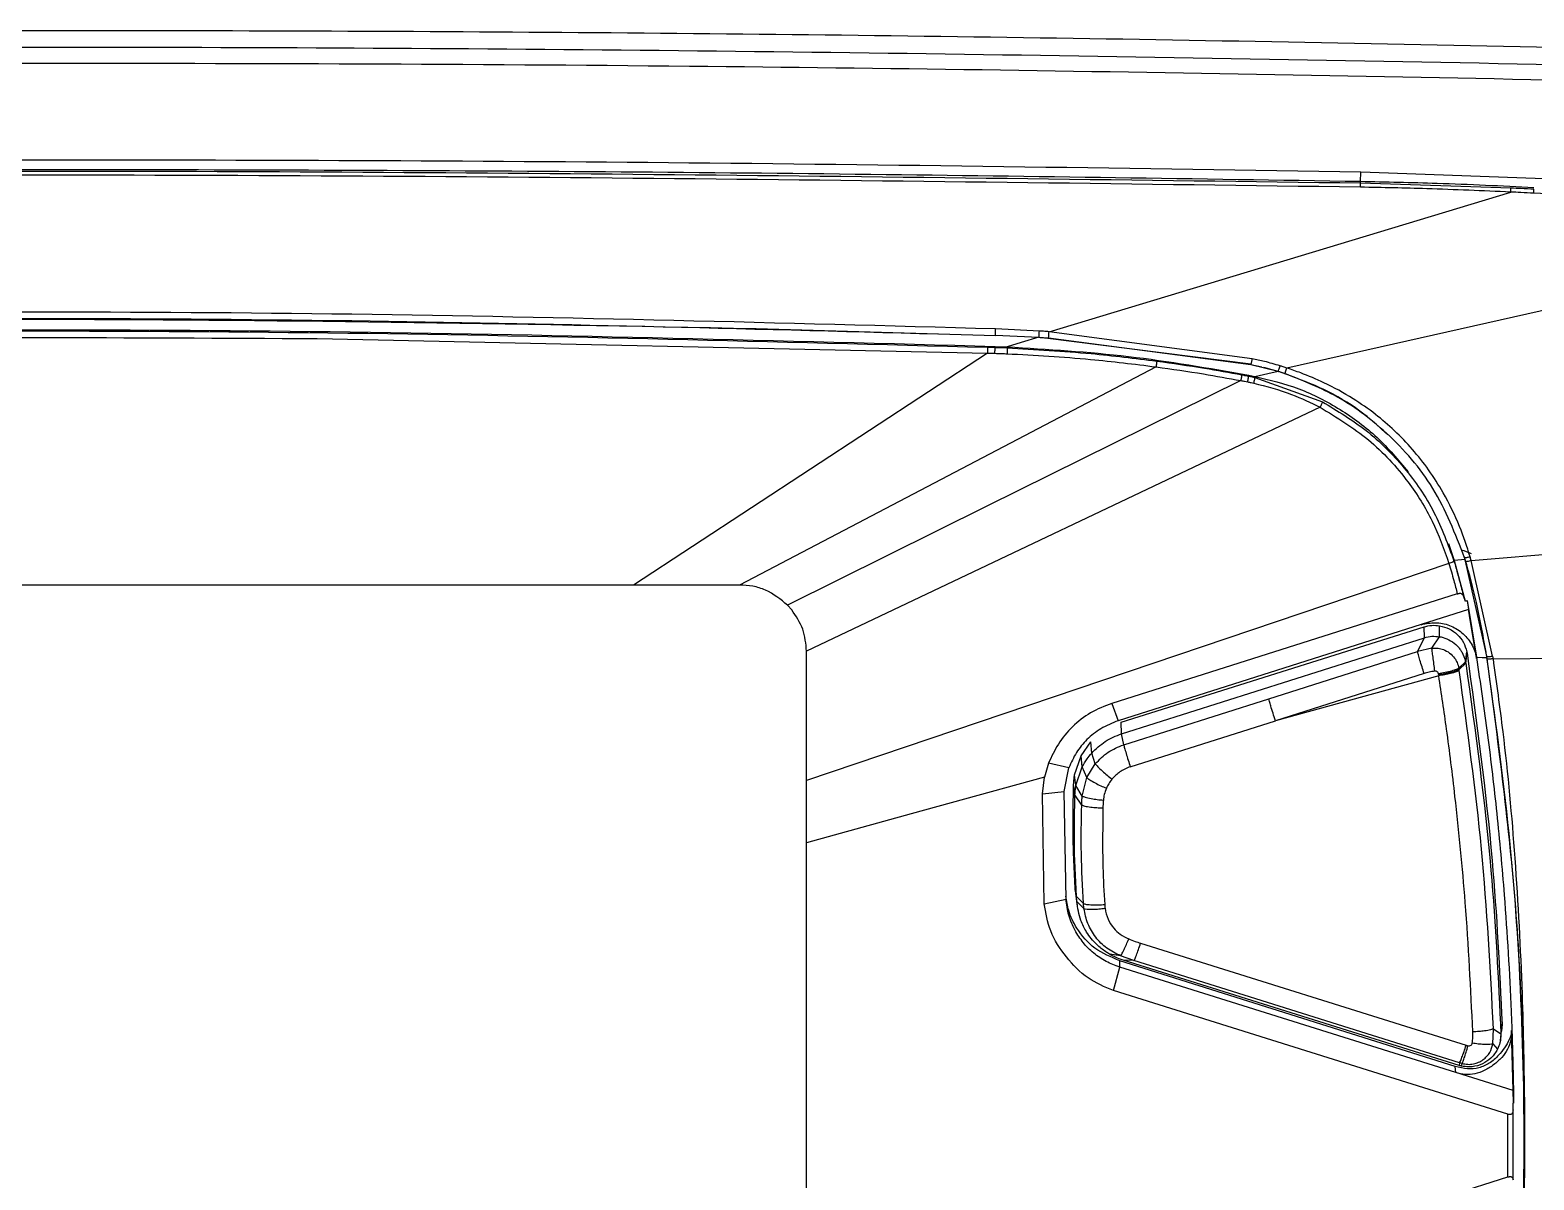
# Model space of a CAD drawing. Extents: x -2 to 78, y -19 to 124.
# Drawn here: x 38.214 to 41.022, y 3.032 to 5.18 of the extents above; entities that cross this region are included whole.
import ezdxf

# ---------------------------------------------------------------- set-up
doc = ezdxf.new("R2010")
doc.units = 0
doc.header["$MEASUREMENT"] = 0
doc.layers.add('1', color=4, linetype='Continuous')
doc.layers.add('GEOMETRY', color=2, linetype='Continuous', lineweight=25)

# ---------------------------------------------------------------- blocks, each defined once
blk = doc.blocks.new('2026 BEAM 220')
at = {"layer": 'GEOMETRY'}
for p, q in [((42.6783, 4.8971), (42.6787, 4.915)), ((43.039, 4.9018), (42.6787, 4.915)), ((42.6783, 4.8941), (42.6783, 4.8971)), ((42.9593, 4.8849), (42.6783, 4.8941)), ((42.0967, 4.6168), (42.9589, 4.8776)), ((43.7183, 4.8136), (42.541, 4.5489)), ((41.5501, 4.6228), (41.9966, 4.6096)), ((41.9966, 4.6096), (41.9966, 4.6103)), ((41.9966, 4.6102), (42.078, 4.6063)), ((42.0779, 4.6057), (41.9966, 4.6096)), ((42.0787, 4.618), (41.997, 4.6219)), ((42.078, 4.6063), (42.096, 4.6052)), ((42.4758, 4.5662), (42.0967, 4.6168)), ((40.7303, 4.6039), (41.9816, 4.5769)), ((41.9819, 4.5877), (41.996, 4.5872)), ((41.996, 4.5894), (41.996, 4.5872)), ((41.996, 4.5894), (42.0187, 4.5885)), ((41.996, 4.5872), (42.0187, 4.5864)), ((42.0187, 4.5885), (42.0187, 4.5864)), ((42.4734, 4.556), (42.0895, 4.6049)), ((42.4735, 4.5551), (42.0959, 4.6045)), ((41.9816, 4.5769), (41.3207, 4.1435)), ((42.2966, 4.5511), (41.519, 4.1435)), ((42.494, 4.5506), (42.4735, 4.5551)), ((42.4737, 4.5557), (42.5249, 4.543)), ((42.5247, 4.5424), (42.4976, 4.5498)), ((42.4696, 4.5358), (42.4695, 4.5338)), ((42.4696, 4.5358), (42.481, 4.5334)), ((42.481, 4.5334), (42.4809, 4.5314)), ((42.4809, 4.5314), (42.6074, 4.4856)), ((42.5249, 4.5429), (42.5376, 4.5389)), ((42.6028, 4.4757), (41.644, 4.0198)), ((42.8427, 4.2211), (42.8533, 4.1894)), ((42.8851, 4.1897), (43.4472, 4.2359)), ((42.8738, 4.1911), (42.8533, 4.1894)), ((42.8533, 4.1894), (42.8533, 4.1893)), ((42.8533, 4.1894), (42.8736, 4.1135)), ((42.8738, 4.1911), (42.8724, 4.1957)), ((42.911, 4.025), (42.8746, 4.188)), ((42.925, 4.0109), (42.8851, 4.1897)), ((42.8435, 4.1838), (41.644, 3.7782)), ((41.3207, 4.1435), (39.0673, 4.1435)), ((41.519, 4.1435), (41.3207, 4.1435)), ((41.6163, 4.0973), (41.6086, 4.106)), ((42.8591, 4.127), (42.214, 3.9225)), ((42.8708, 4.1222), (42.8736, 4.1135)), ((42.8774, 4.1144), (42.88, 4.0976)), ((42.8774, 4.1144), (42.8948, 4.0086)), ((42.88, 4.0976), (42.7916, 4.0696)), ((42.7916, 4.0696), (42.2258, 3.8902)), ((42.2315, 3.8876), (42.797, 4.0655)), ((42.2322, 3.8658), (42.7977, 4.0451)), ((42.7848, 4.0193), (42.7977, 4.0451)), ((42.7977, 4.0451), (42.797, 4.0655)), ((42.8116, 4.0256), (42.8258, 4.0471)), ((42.8258, 4.0471), (42.8261, 4.0676)), ((41.644, 3.7782), (41.644, 4.0198)), ((42.5071, 3.9313), (42.7848, 4.0193)), ((42.8116, 4.0256), (42.7848, 4.0193)), ((42.8746, 4.0004), (42.8769, 4.019)), ((42.8751, 3.9976), (42.8774, 4.0161)), ((42.9142, 4.0106), (42.911, 4.025)), ((42.8619, 3.9884), (42.8747, 4.0004)), ((42.8619, 3.9884), (42.8624, 3.9858)), ((42.8624, 3.9858), (42.8751, 3.9976)), ((42.8747, 4.0004), (42.8751, 3.9976)), ((42.9139, 4.0118), (42.9142, 4.0106)), ((42.925, 4.0109), (42.9258, 4.0059)), ((42.9258, 4.0059), (43.1629, 4.0073)), ((42.7971, 3.9782), (42.5194, 3.8901)), ((42.8246, 3.974), (42.5194, 3.8901)), ((42.8244, 3.9757), (42.8241, 3.9776)), ((42.8244, 3.9757), (42.8246, 3.974)), ((42.8626, 3.9841), (42.8624, 3.9858)), ((42.214, 3.9225), (42.2259, 3.8901)), ((42.2362, 3.8453), (42.5071, 3.9313)), ((42.2322, 3.8658), (42.2315, 3.8876)), ((42.2485, 3.8041), (42.5194, 3.8901)), ((42.1565, 3.8246), (42.1745, 3.8509)), ((42.1764, 3.8296), (42.1745, 3.8509)), ((42.2362, 3.8453), (42.2322, 3.8658)), ((42.1445, 3.7892), (42.1565, 3.8246)), ((42.1587, 3.8037), (42.1565, 3.8246)), ((42.1832, 3.8096), (42.1764, 3.8296)), ((42.0958, 3.8107), (42.0883, 3.7845)), ((42.1338, 3.8023), (42.0958, 3.8107)), ((42.1252, 3.758), (42.1338, 3.8023)), ((42.147, 3.769), (42.1587, 3.8037)), ((42.1674, 3.7838), (42.1587, 3.8037)), ((42.1674, 3.7838), (42.1832, 3.8096)), ((41.644, 3.6623), (41.644, 3.7782)), ((42.0846, 3.7537), (42.0883, 3.7845)), ((42.1452, 3.7518), (42.1427, 3.7717)), ((42.147, 3.769), (42.1445, 3.7892)), ((42.1587, 3.7495), (42.147, 3.769)), ((42.1587, 3.7495), (42.1674, 3.7838)), ((42.0846, 3.7537), (42.1252, 3.758)), ((42.0879, 3.5484), (42.0846, 3.7537)), ((42.1285, 3.5568), (42.1252, 3.758)), ((42.1577, 3.7327), (42.1452, 3.7518)), ((41.644, 2.5391), (41.644, 3.6623)), ((42.1478, 3.562), (42.1454, 3.5802)), ((42.1484, 3.5525), (42.1459, 3.5721)), ((42.0879, 3.5484), (42.1285, 3.5568)), ((42.1466, 3.565), (42.1491, 3.5452)), ((42.1612, 3.5487), (42.1478, 3.562)), ((42.1486, 3.5525), (42.1478, 3.562)), ((42.1619, 3.5394), (42.1486, 3.5525)), ((42.1619, 3.5394), (42.1612, 3.5487)), ((42.2676, 3.4746), (42.8756, 3.2839)), ((42.2302, 3.4509), (42.2102, 3.4539)), ((42.2169, 3.3861), (42.2288, 3.4297)), ((42.2288, 3.4295), (42.2289, 3.4417)), ((42.8562, 3.2328), (42.2288, 3.4297)), ((42.8553, 3.2442), (42.2289, 3.4417)), ((42.2553, 3.442), (42.2302, 3.4509)), ((42.2553, 3.442), (42.2352, 3.4429)), ((42.8623, 3.2463), (42.2352, 3.4429)), ((42.8633, 3.2514), (42.2553, 3.442)), ((42.2923, 3.3625), (42.2169, 3.3861)), ((42.9535, 3.1551), (42.2923, 3.3625)), ((42.9253, 3.2865), (42.9266, 3.3148)), ((42.9266, 3.3148), (42.9405, 3.3051)), ((42.9405, 3.3051), (42.9427, 3.3233)), ((42.9427, 3.3233), (42.9415, 3.3105)), ((42.9253, 3.2865), (42.9342, 3.2766)), ((42.9396, 3.2927), (42.9418, 3.3106)), ((42.9633, 3.1993), (42.9605, 3.3114)), ((42.8561, 3.2328), (42.8553, 3.2442)), ((42.9633, 3.1992), (42.8562, 3.2328)), ((42.8633, 3.2514), (42.8623, 3.2463)), ((42.8679, 3.25), (42.8633, 3.2514)), ((42.8671, 3.245), (42.8679, 3.25)), ((42.9642, 3.1756), (42.9633, 3.1992)), ((42.9633, 3.1633), (42.9637, 3.1756)), ((42.217, 2.8045), (42.9534, 3.0379))]:
    blk.add_line(p, q, dxfattribs=at)
at = {"layer": 'GEOMETRY', "flags": 128}
for points in [[(42.0779, 4.6064), (42.0448, 4.5964), (42.0187, 4.5885)], [(42.4548, 4.5255), (41.9809, 4.2906), (41.6086, 4.106)], [(42.481, 4.5334), (42.5054, 4.5389), (42.5246, 4.5432)], [(42.8854, 4.202), (42.8718, 4.2073), (42.869, 4.2082)], [(42.8948, 4.0086), (42.9058, 4.0085), (42.9144, 4.0084)], [(42.0883, 3.7845), (41.8395, 3.7161), (41.644, 3.6623)]]:
    blk.add_lwpolyline(points, dxfattribs=at)
at = {"layer": 'GEOMETRY'}
blk.add_ellipse((36.9608, 3.0936), major_axis=(5.9661, 0.6738), ratio=0.990415, start_param=0.040735, end_param=0.056104, dxfattribs=at)
for points, knots in [([(43.718, 5.1332), (43.0587, 5.1476), (41.7439, 5.1761), (39.9127, 5.1818), (38.2225, 5.1683), (37.1883, 5.145), (36.67, 5.1332)], [0, 0, 0, 0, 0.280654, 0.559718, 0.779346, 1, 1, 1, 1]), ([(43.6118, 5.104), (42.8523, 5.1193), (41.3335, 5.1498), (39.0545, 5.1497), (37.5357, 5.1193), (36.7762, 5.104)], [0, 0, 0, 0, 0.333334, 0.666666, 1, 1, 1, 1]), ([(43.6112, 5.0748), (42.8826, 5.09), (41.7437, 5.1138), (40.194, 5.1192), (38.6443, 5.1138), (37.5054, 5.09), (36.7768, 5.0748)], [0, 0, 0, 0, 0.319834, 0.5, 0.680165, 1, 1, 1, 1]), ([(42.6787, 4.915), (42.2606, 4.9214), (41.4324, 4.9342), (40.194, 4.9388), (38.9556, 4.9342), (38.1274, 4.9214), (37.7093, 4.915)], [0, 0, 0, 0, 0.252409, 0.5, 0.747591, 1, 1, 1, 1]), ([(42.6783, 4.8971), (42.3735, 4.9019), (41.758, 4.9117), (40.8291, 4.9188), (39.8376, 4.92), (38.797, 4.914), (38.0696, 4.9027), (37.7097, 4.8971)], [0, 0, 0, 0, 0.184047, 0.371702, 0.560814, 0.782646, 1, 1, 1, 1]), ([(42.6783, 4.8941), (41.8502, 4.9051), (40.194, 4.9273), (38.5378, 4.9051), (37.7097, 4.8941)], [0, 0, 0, 0, 0.5, 1, 1, 1, 1]), ([(42.6782, 4.8867), (41.8502, 4.8979), (40.194, 4.9202), (38.5378, 4.8979), (37.7098, 4.8867)], [0, 0, 0, 0, 0.5, 1, 1, 1, 1]), ([(42.6782, 4.8867), (42.6782, 4.8877), (42.6783, 4.8897), (42.6783, 4.8919), (42.6783, 4.8934), (42.6783, 4.8938), (42.6783, 4.8941)], [0, 0, 0, 0, 0.275061, 0.561209, 0.784939, 1, 1, 1, 1]), ([(42.9589, 4.8776), (42.9067, 4.8798), (42.8131, 4.8839), (42.7195, 4.8859), (42.6782, 4.8867)], [0, 0, 0, 0, 0.558703, 1, 1, 1, 1]), ([(43.0022, 4.8858), (42.9419, 4.8887), (42.834, 4.8938), (42.726, 4.8961), (42.6783, 4.8971)], [0, 0, 0, 0, 0.558902, 1, 1, 1, 1]), ([(42.9589, 4.8776), (42.959, 4.8786), (42.9591, 4.8806), (42.9592, 4.8828), (42.9593, 4.8843), (42.9593, 4.8847), (42.9593, 4.8849)], [0, 0, 0, 0, 0.275016, 0.561214, 0.784976, 1, 1, 1, 1]), ([(43.0018, 4.8754), (42.9938, 4.8758), (42.9795, 4.8765), (42.9652, 4.8773), (42.9589, 4.8776)], [0, 0, 0, 0, 0.563143, 1, 1, 1, 1]), ([(43.0022, 4.8828), (42.9942, 4.8832), (42.9799, 4.8839), (42.9656, 4.8846), (42.9593, 4.8849)], [0, 0, 0, 0, 0.559998, 1, 1, 1, 1]), ([(43.0018, 4.8754), (43.0019, 4.8764), (43.002, 4.8784), (43.0021, 4.8806), (43.0022, 4.8822), (43.0022, 4.8826), (43.0022, 4.8828)], [0, 0, 0, 0, 0.274911, 0.561247, 0.785089, 1, 1, 1, 1]), ([(43.7183, 4.8136), (43.6275, 4.8238), (43.4568, 4.8431), (43.2177, 4.8628), (43.0696, 4.8714), (43.0018, 4.8754)], [0, 0, 0, 0, 0.381329, 0.716863, 1, 1, 1, 1]), ([(41.997, 4.6219), (41.5964, 4.6329), (40.7952, 4.6547), (39.5927, 4.6547), (38.7915, 4.6329), (38.391, 4.6219)], [0, 0, 0, 0, 0.333344, 0.666677, 1, 1, 1, 1]), ([(38.4968, 4.6127), (38.8622, 4.6225), (39.6281, 4.643), (40.7593, 4.643), (41.5245, 4.6225), (41.8892, 4.6128)], [0, 0, 0, 0, 0.323172, 0.677409, 1, 1, 1, 1]), ([(38.8234, 4.6225), (39.2778, 4.6312), (40.1867, 4.6487), (41.0957, 4.6315), (41.5501, 4.6228)], [0, 0, 0, 0, 0.5, 1, 1, 1, 1]), ([(38.392, 4.5894), (38.7933, 4.6002), (39.5931, 4.6217), (40.7949, 4.6217), (41.5947, 4.6002), (41.996, 4.5894)], [0, 0, 0, 0, 0.334098, 0.665902, 1, 1, 1, 1]), ([(38.4061, 4.5877), (38.8042, 4.5983), (39.5978, 4.6195), (40.7902, 4.6195), (41.5837, 4.5983), (41.9819, 4.5877)], [0, 0, 0, 0, 0.334092, 0.665908, 1, 1, 1, 1]), ([(38.6297, 4.5838), (38.9798, 4.5923), (39.6799, 4.6092), (40.3802, 4.6057), (40.7303, 4.6039)], [0, 0, 0, 0, 0.499998, 1, 1, 1, 1]), ([(41.9966, 4.6096), (41.9966, 4.6096), (41.9966, 4.6094), (41.9966, 4.6099), (41.9967, 4.611), (41.9967, 4.6127), (41.9968, 4.6148), (41.9969, 4.6173), (41.997, 4.6197), (41.997, 4.6212), (41.997, 4.6219)], [0, 0, 0, 0, 0.109995, 0.230867, 0.360486, 0.495331, 0.630911, 0.762591, 0.88648, 1, 1, 1, 1]), ([(42.0779, 4.6057), (42.0779, 4.6056), (42.0779, 4.6056), (42.078, 4.6072), (42.0782, 4.6097), (42.0783, 4.6126), (42.0785, 4.6154), (42.0786, 4.6172), (42.0787, 4.618)], [0, 0, 0, 0, 0.171436, 0.363084, 0.564321, 0.720264, 0.866923, 1, 1, 1, 1]), ([(42.0959, 4.6045), (42.0926, 4.6047), (42.0866, 4.6051), (42.0806, 4.6055), (42.0779, 4.6057)], [0, 0, 0, 0, 0.560015, 1, 1, 1, 1]), ([(42.0967, 4.6168), (42.0934, 4.617), (42.0873, 4.6175), (42.0813, 4.6178), (42.0787, 4.618)], [0, 0, 0, 0, 0.56, 1, 1, 1, 1]), ([(42.0959, 4.6045), (42.0959, 4.6045), (42.0959, 4.6045), (42.096, 4.606), (42.0962, 4.6085), (42.0964, 4.6114), (42.0965, 4.6142), (42.0967, 4.616), (42.0967, 4.6168)], [0, 0, 0, 0, 0.171496, 0.363173, 0.564403, 0.720322, 0.86695, 1, 1, 1, 1]), ([(41.9819, 4.5877), (41.9819, 4.5873), (41.9819, 4.5865), (41.9818, 4.5835), (41.9817, 4.5801), (41.9816, 4.5779), (41.9816, 4.5769)], [0, 0, 0, 0, 0.271212, 0.56216, 0.788757, 1, 1, 1, 1]), ([(41.9957, 4.5764), (41.9957, 4.5778), (41.9958, 4.5806), (41.9959, 4.5841), (41.996, 4.5864), (41.996, 4.5869), (41.996, 4.5872)], [0, 0, 0, 0, 0.271244, 0.5622, 0.788783, 1, 1, 1, 1]), ([(42.0187, 4.5864), (42.0187, 4.586), (42.0187, 4.5852), (42.0186, 4.5822), (42.0185, 4.5788), (42.0184, 4.5766), (42.0183, 4.5756)], [0, 0, 0, 0, 0.2713673, 0.5623686, 0.7889035, 1, 1, 1, 1]), ([(42.0187, 4.5885), (42.0944, 4.5839), (42.2457, 4.5748), (42.3949, 4.5488), (42.4696, 4.5358)], [0, 0, 0, 0, 0.499923, 1, 1, 1, 1]), ([(42.0187, 4.5864), (42.071, 4.5835), (42.1643, 4.5785), (42.2571, 4.567), (42.2979, 4.5619)], [0, 0, 0, 0, 0.559952, 1, 1, 1, 1]), ([(41.9816, 4.5769), (41.9842, 4.5768), (41.9889, 4.5766), (41.9936, 4.5765), (41.9957, 4.5764)], [0, 0, 0, 0, 0.56, 1, 1, 1, 1]), ([(41.9957, 4.5764), (41.9999, 4.5762), (42.0075, 4.576), (42.015, 4.5757), (42.0183, 4.5755)], [0, 0, 0, 0, 0.56, 1, 1, 1, 1]), ([(42.0183, 4.5756), (42.0704, 4.5727), (42.1635, 4.5677), (42.2559, 4.5562), (42.2966, 4.5511)], [0, 0, 0, 0, 0.559991, 1, 1, 1, 1]), ([(42.2979, 4.5619), (42.2979, 4.5615), (42.2978, 4.5607), (42.2974, 4.5577), (42.297, 4.5544), (42.2967, 4.5522), (42.2966, 4.5511)], [0, 0, 0, 0, 0.271341, 0.5624105, 0.7889724, 1, 1, 1, 1]), ([(42.2966, 4.5511), (42.3262, 4.5469), (42.3791, 4.5394), (42.4316, 4.5298), (42.4548, 4.5255)], [0, 0, 0, 0, 0.560002, 1, 1, 1, 1]), ([(42.2979, 4.5619), (42.3276, 4.5577), (42.3807, 4.5502), (42.4334, 4.5405), (42.4566, 4.5363)], [0, 0, 0, 0, 0.559958, 1, 1, 1, 1]), ([(42.4758, 4.5662), (42.4756, 4.5651), (42.4752, 4.563), (42.4746, 4.5598), (42.474, 4.557), (42.4736, 4.5551), (42.4735, 4.5551), (42.4735, 4.5551)], [0, 0, 0, 0, 0.173523, 0.364984, 0.564778, 0.793713, 1, 1, 1, 1]), ([(42.5281, 4.5531), (42.5184, 4.5559), (42.5012, 4.5609), (42.4836, 4.5646), (42.4758, 4.5662)], [0, 0, 0, 0, 0.560014, 1, 1, 1, 1]), ([(42.5247, 4.5424), (42.5247, 4.5424), (42.5247, 4.5423), (42.5252, 4.5436), (42.5259, 4.546), (42.527, 4.5493), (42.5277, 4.5519), (42.5281, 4.5531)], [0, 0, 0, 0, 0.173245, 0.364327, 0.563862, 0.792956, 1, 1, 1, 1]), ([(42.541, 4.5489), (42.5386, 4.5497), (42.5343, 4.5511), (42.53, 4.5525), (42.5281, 4.5531)], [0, 0, 0, 0, 0.560029, 1, 1, 1, 1]), ([(42.4566, 4.5363), (42.4565, 4.5359), (42.4564, 4.5351), (42.456, 4.5321), (42.4554, 4.5287), (42.455, 4.5266), (42.4548, 4.5255)], [0, 0, 0, 0, 0.271148, 0.562264, 0.788927, 1, 1, 1, 1]), ([(42.4548, 4.5255), (42.4572, 4.5251), (42.4615, 4.5242), (42.4658, 4.5234), (42.4677, 4.523)], [0, 0, 0, 0, 0.560006, 1, 1, 1, 1]), ([(42.4566, 4.5363), (42.459, 4.5358), (42.4633, 4.535), (42.4676, 4.5342), (42.4695, 4.5338)], [0, 0, 0, 0, 0.5599973, 1, 1, 1, 1]), ([(42.4677, 4.5231), (42.4679, 4.5244), (42.4685, 4.5272), (42.4691, 4.5306), (42.4694, 4.5329), (42.4695, 4.5335), (42.4695, 4.5338)], [0, 0, 0, 0, 0.27107, 0.562169, 0.788865, 1, 1, 1, 1]), ([(42.4677, 4.5231), (42.4698, 4.5226), (42.4735, 4.5219), (42.4772, 4.5211), (42.4789, 4.5207)], [0, 0, 0, 0, 0.560002, 1, 1, 1, 1]), ([(42.4695, 4.5338), (42.4716, 4.5334), (42.4754, 4.5326), (42.4792, 4.5318), (42.4809, 4.5314)], [0, 0, 0, 0, 0.556883, 1, 1, 1, 1]), ([(42.4809, 4.5314), (42.4809, 4.5311), (42.4808, 4.5302), (42.4802, 4.5273), (42.4795, 4.5239), (42.4791, 4.5218), (42.4789, 4.5207)], [0, 0, 0, 0, 0.271445, 0.562665, 0.789209, 1, 1, 1, 1]), ([(42.481, 4.5334), (42.5087, 4.5267), (42.5645, 4.5132), (42.6415, 4.4732), (42.7117, 4.4216), (42.7487, 4.3773), (42.7672, 4.3551)], [0, 0, 0, 0, 0.246984, 0.497217, 0.748745, 1, 1, 1, 1]), ([(42.5373, 4.5384), (42.535, 4.5391), (42.5308, 4.5405), (42.5265, 4.5418), (42.5247, 4.5424)], [0, 0, 0, 0, 0.565432, 1, 1, 1, 1]), ([(42.7293, 4.4242), (42.7148, 4.4374), (42.681, 4.4682), (42.6169, 4.5085), (42.5648, 4.5278), (42.5372, 4.538)], [0, 0, 0, 0, 0.261689, 0.610056, 1, 1, 1, 1]), ([(42.5373, 4.5384), (42.5373, 4.5383), (42.5373, 4.5383), (42.5378, 4.5396), (42.5386, 4.5419), (42.5397, 4.5453), (42.5406, 4.5478), (42.541, 4.5489)], [0, 0, 0, 0, 0.173653, 0.364946, 0.56446, 0.793301, 1, 1, 1, 1]), ([(42.8727, 4.1945), (42.8554, 4.2391), (42.8218, 4.3257), (42.7334, 4.4275), (42.6373, 4.499), (42.5685, 4.5261), (42.5373, 4.5384)], [0, 0, 0, 0, 0.287049, 0.557918, 0.799645, 1, 1, 1, 1]), ([(42.8832, 4.1963), (42.877, 4.2152), (42.8636, 4.2564), (42.8369, 4.3107), (42.8066, 4.3586), (42.7761, 4.3973), (42.7427, 4.432), (42.7058, 4.4637), (42.6619, 4.4944), (42.615, 4.52), (42.573, 4.5378), (42.5496, 4.5459), (42.541, 4.5489)], [0, 0, 0, 0, 0.117424, 0.254491, 0.353723, 0.449366, 0.543137, 0.634977, 0.734293, 0.855362, 0.946836, 1, 1, 1, 1]), ([(42.4789, 4.5207), (42.5028, 4.5146), (42.5457, 4.5035), (42.5853, 4.4842), (42.6028, 4.4757)], [0, 0, 0, 0, 0.559932, 1, 1, 1, 1]), ([(42.6074, 4.4855), (42.6073, 4.4852), (42.6071, 4.4844), (42.6058, 4.4816), (42.6043, 4.4786), (42.6033, 4.4766), (42.6028, 4.4757)], [0, 0, 0, 0, 0.271266, 0.562601, 0.789256, 1, 1, 1, 1]), ([(42.6028, 4.4757), (42.6339, 4.4567), (42.6963, 4.4188), (42.765, 4.3433), (42.8151, 4.2643), (42.8341, 4.2106), (42.8435, 4.1838)], [0, 0, 0, 0, 0.279924, 0.559762, 0.779839, 1, 1, 1, 1]), ([(42.6074, 4.4856), (42.6353, 4.4688), (42.6918, 4.4351), (42.7621, 4.3641), (42.8191, 4.2817), (42.8417, 4.2192), (42.8529, 4.1883)], [0, 0, 0, 0, 0.2456, 0.496045, 0.750853, 1, 1, 1, 1]), ([(42.8529, 4.1883), (42.8528, 4.188), (42.8525, 4.1877), (42.8515, 4.187), (42.8507, 4.1866), (42.8502, 4.1864), (42.8501, 4.1863), (42.8501, 4.1863), (42.8492, 4.1859), (42.8471, 4.185), (42.8447, 4.1842), (42.8435, 4.1838)], [0, 0, 0, 0, 0.204659, 0.363012, 0.463013, 0.489773, 0.497278, 0.49956, 0.500863, 0.75966, 1, 1, 1, 1]), ([(42.8533, 4.1893), (42.8532, 4.1891), (42.853, 4.1889), (42.8529, 4.1884), (42.8529, 4.1883)], [0, 0, 0, 0, 0.592933, 1, 1, 1, 1]), ([(42.8529, 4.1883), (42.8564, 4.1759), (42.8628, 4.154), (42.8683, 4.1319), (42.8708, 4.1222)], [0, 0, 0, 0, 0.561628, 1, 1, 1, 1]), ([(42.8832, 4.1963), (42.8823, 4.196), (42.8804, 4.1954), (42.8776, 4.1948), (42.875, 4.1943), (42.8732, 4.1942), (42.8729, 4.1944), (42.8727, 4.1945)], [0, 0, 0, 0, 0.176037, 0.366647, 0.563847, 0.791095, 1, 1, 1, 1]), ([(42.8746, 4.188), (42.8743, 4.1892), (42.8736, 4.1914), (42.873, 4.1936), (42.8727, 4.1945)], [0, 0, 0, 0, 0.56, 1, 1, 1, 1]), ([(42.9139, 4.0118), (42.908, 4.0449), (42.8974, 4.1053), (42.8816, 4.1646), (42.8738, 4.1911), (42.8738, 4.1911)], [0, 0, 0, 0, 0.54889, 0.999991, 1, 1, 1, 1]), ([(42.8746, 4.188), (42.8747, 4.1879), (42.875, 4.1877), (42.8764, 4.1877), (42.8787, 4.188), (42.8818, 4.1887), (42.884, 4.1894), (42.8851, 4.1897)], [0, 0, 0, 0, 0.176076, 0.366688, 0.563866, 0.791089, 1, 1, 1, 1]), ([(42.8851, 4.1897), (42.8848, 4.1909), (42.8841, 4.1931), (42.8835, 4.1953), (42.8832, 4.1963)], [0, 0, 0, 0, 0.5599996, 1, 1, 1, 1]), ([(42.8435, 4.1838), (42.8466, 4.1732), (42.8521, 4.1544), (42.857, 4.1354), (42.8591, 4.127)], [0, 0, 0, 0, 0.559998, 1, 1, 1, 1]), ([(41.6086, 4.106), (41.5955, 4.1166), (41.576, 4.1324), (41.5437, 4.1422), (41.5273, 4.1431), (41.519, 4.1435)], [0, 0, 0, 0, 0.503607, 0.750992, 1, 1, 1, 1]), ([(42.8591, 4.127), (42.8598, 4.1272), (42.861, 4.1276), (42.8627, 4.128), (42.864, 4.1283), (42.8655, 4.1281), (42.8671, 4.1274), (42.8694, 4.1258), (42.8702, 4.1236), (42.8708, 4.1222)], [0, 0, 0, 0, 0.112858, 0.2101068, 0.2883464, 0.3469039, 0.4939151, 0.6517288, 1, 1, 1, 1]), ([(42.8736, 4.1135), (42.8743, 4.1137), (42.8756, 4.114), (42.8768, 4.1143), (42.8774, 4.1144)], [0, 0, 0, 0, 0.560009, 1, 1, 1, 1]), ([(41.644, 4.0198), (41.6427, 4.0339), (41.6401, 4.0621), (41.6242, 4.0856), (41.6163, 4.0973)], [0, 0, 0, 0, 0.50148, 1, 1, 1, 1]), ([(42.7916, 4.0695), (42.8004, 4.0714), (42.8181, 4.0752), (42.8451, 4.0694), (42.8686, 4.0558), (42.8865, 4.0345), (42.8932, 4.0169), (42.8947, 4.0075), (42.8947, 4.0074)], [0, 0, 0, 0, 0.197048, 0.39398, 0.592171, 0.78796, 0.998947, 1, 1, 1, 1]), ([(42.797, 4.0655), (42.8018, 4.0667), (42.8114, 4.0691), (42.8212, 4.0681), (42.8261, 4.0676)], [0, 0, 0, 0, 0.500671, 1, 1, 1, 1]), ([(42.7977, 4.0451), (42.8023, 4.0463), (42.8116, 4.0486), (42.8211, 4.0476), (42.8258, 4.0471)], [0, 0, 0, 0, 0.501534, 1, 1, 1, 1]), ([(42.8258, 4.0471), (42.8268, 4.0469), (42.8328, 4.0459), (42.8437, 4.0419), (42.8545, 4.0345), (42.8609, 4.028), (42.8645, 4.0234), (42.8702, 4.0152), (42.8727, 4.0068), (42.8746, 4.0004)], [0, 0, 0, 0, 0.041906, 0.252417, 0.476871, 0.584962, 0.634708, 0.720546, 1, 1, 1, 1]), ([(42.8261, 4.0676), (42.8322, 4.066), (42.8443, 4.0629), (42.8597, 4.0517), (42.8715, 4.0369), (42.8751, 4.025), (42.8769, 4.019)], [0, 0, 0, 0, 0.2499055, 0.4996877, 0.7493727, 1, 1, 1, 1]), ([(42.7971, 3.9782), (42.7958, 3.9824), (42.7931, 3.991), (42.7893, 4.0034), (42.7863, 4.0137), (42.7853, 4.0175), (42.7848, 4.0193)], [0, 0, 0, 0, 0.242712, 0.500023, 0.757322, 1, 1, 1, 1]), ([(42.8116, 4.0256), (42.8156, 4.0258), (42.8229, 4.0261), (42.8343, 4.0231), (42.8452, 4.0171), (42.8537, 4.0083), (42.8594, 3.9986), (42.861, 3.992), (42.8619, 3.9884)], [0, 0, 0, 0, 0.1722816, 0.3154246, 0.5090258, 0.7042878, 0.8399331, 1, 1, 1, 1]), ([(42.8173, 3.9827), (42.8167, 3.9872), (42.8155, 3.9963), (42.8138, 4.0093), (42.8123, 4.02), (42.8118, 4.0238), (42.8116, 4.0256)], [0, 0, 0, 0, 0.242477, 0.499997, 0.757519, 1, 1, 1, 1]), ([(42.8769, 4.019), (42.877, 4.0184), (42.8772, 4.0175), (42.8773, 4.0165), (42.8774, 4.0161)], [0, 0, 0, 0, 0.56, 1, 1, 1, 1]), ([(42.8774, 4.0161), (42.8951, 3.8873), (42.9268, 3.6572), (42.9379, 3.4254), (42.9427, 3.3233)], [0, 0, 0, 0, 0.56, 1, 1, 1, 1]), ([(42.8619, 3.9884), (42.8606, 3.9876), (42.8579, 3.986), (42.8488, 3.983), (42.8371, 3.98), (42.8283, 3.9784), (42.8241, 3.9776)], [0, 0, 0, 0, 0.242882, 0.500003, 0.757123, 1, 1, 1, 1]), ([(42.8751, 3.9976), (42.8929, 3.8688), (42.9245, 3.6389), (42.9356, 3.4071), (42.9405, 3.3051)], [0, 0, 0, 0, 0.559995, 1, 1, 1, 1]), ([(42.8949, 4.0062), (42.8949, 4.0064), (42.8948, 4.0068), (42.8948, 4.0072), (42.8947, 4.0074)], [0, 0, 0, 0, 0.444616, 1, 1, 1, 1]), ([(42.8948, 4.0086), (42.902, 3.9601), (42.9164, 3.8632), (42.9335, 3.7152), (42.9493, 3.5432), (42.9573, 3.4102), (42.9608, 3.3185), (42.9618, 3.2899), (42.9626, 3.2614), (42.9633, 3.2328), (42.9639, 3.2042), (42.9641, 3.1851), (42.9643, 3.1755)], [0, 0, 0, 0, 0.175686, 0.351372, 0.534094, 0.794894, 0.829048, 0.863203, 0.897357, 0.931511, 0.965666, 1, 1, 1, 1]), ([(42.9142, 4.0106), (42.9144, 4.0104), (42.9147, 4.0102), (42.9161, 4.0101), (42.9175, 4.0101), (42.9192, 4.0101), (42.9217, 4.0104), (42.9237, 4.0107), (42.925, 4.0109)], [0, 0, 0, 0, 0.238478, 0.367643, 0.499813, 0.63201, 0.761255, 1, 1, 1, 1]), ([(42.915, 4.0056), (42.9148, 4.0066), (42.9146, 4.0082), (42.9143, 4.0098), (42.9142, 4.0106)], [0, 0, 0, 0, 0.56, 1, 1, 1, 1]), ([(42.9143, 2.1998), (42.9192, 2.2327), (42.9438, 2.397), (42.9717, 2.671), (42.9865, 3.022), (42.9817, 3.3506), (42.9598, 3.6801), (42.9296, 3.8989), (42.9144, 4.0084)], [0, 0, 0, 0, 0.054879, 0.274509, 0.454772, 0.635035, 0.817517, 1, 1, 1, 1]), ([(42.9258, 4.0059), (42.9248, 4.0058), (42.9228, 4.0055), (42.92, 4.0052), (42.9174, 4.0051), (42.9154, 4.0052), (42.9151, 4.0055), (42.915, 4.0056)], [0, 0, 0, 0, 0.176074, 0.366659, 0.563806, 0.791029, 1, 1, 1, 1]), ([(42.9258, 4.0059), (42.9321, 3.9604), (42.9494, 3.8366), (42.9685, 3.6277), (42.9807, 3.3936), (42.9853, 3.1712), (42.9842, 2.9562), (42.9761, 2.7379), (42.9644, 2.5709), (42.9551, 2.4654), (42.9506, 2.4185), (42.9459, 2.3724), (42.9411, 2.3273), (42.9361, 2.2833), (42.9309, 2.2398), (42.9273, 2.211), (42.9255, 2.1965)], [0, 0, 0, 0, 0.076014, 0.206528, 0.346511, 0.463479, 0.574264, 0.701983, 0.824547, 0.851025, 0.877046, 0.902575, 0.927576, 0.952015, 0.975856, 1, 1, 1, 1]), ([(42.8173, 3.9827), (42.8137, 3.9821), (42.8068, 3.981), (42.8002, 3.9791), (42.7971, 3.9782)], [0, 0, 0, 0, 0.53753, 1, 1, 1, 1]), ([(42.8241, 3.9776), (42.8238, 3.9783), (42.8234, 3.9799), (42.8217, 3.9816), (42.82, 3.9825), (42.8184, 3.9828), (42.8177, 3.9828), (42.8173, 3.9827)], [0, 0, 0, 0, 0.245682, 0.505375, 0.760873, 0.879921, 1, 1, 1, 1]), ([(42.8624, 3.9859), (42.8608, 3.985), (42.8576, 3.9832), (42.8474, 3.9802), (42.8358, 3.9776), (42.8281, 3.9764), (42.8244, 3.9757)], [0, 0, 0, 0, 0.27299, 0.56173, 0.78701, 1, 1, 1, 1]), ([(42.8626, 3.9841), (42.8611, 3.9832), (42.8579, 3.9814), (42.8477, 3.9784), (42.8361, 3.9759), (42.8284, 3.9746), (42.8246, 3.974)], [0, 0, 0, 0, 0.27299, 0.56173, 0.78701, 1, 1, 1, 1]), ([(42.8882, 3.309), (42.8842, 3.3895), (42.8769, 3.5364), (42.8582, 3.7249), (42.8407, 3.8659), (42.8296, 3.9408), (42.8246, 3.9739)], [0, 0, 0, 0, 0.36196, 0.660136, 0.849734, 1, 1, 1, 1]), ([(42.9266, 3.3148), (42.9208, 3.4268), (42.9091, 3.6508), (42.8781, 3.873), (42.8626, 3.984)], [0, 0, 0, 0, 0.500001, 1, 1, 1, 1]), ([(42.214, 3.9225), (42.2004, 3.9172), (42.1735, 3.9067), (42.1398, 3.8799), (42.1128, 3.8478), (42.1014, 3.8229), (42.0958, 3.8107)], [0, 0, 0, 0, 0.258025, 0.511623, 0.759853, 1, 1, 1, 1]), ([(42.5194, 3.8901), (42.5179, 3.8948), (42.5148, 3.9045), (42.511, 3.9172), (42.5083, 3.9264), (42.5075, 3.9297), (42.5071, 3.9313)], [0, 0, 0, 0, 0.272801, 0.561779, 0.787199, 1, 1, 1, 1]), ([(42.2259, 3.8901), (42.2148, 3.8857), (42.1934, 3.8772), (42.1673, 3.856), (42.1466, 3.8312), (42.1381, 3.812), (42.1338, 3.8023)], [0, 0, 0, 0, 0.2698914, 0.5209584, 0.7589327, 1, 1, 1, 1]), ([(42.1764, 3.8296), (42.1844, 3.8375), (42.2006, 3.8533), (42.2217, 3.8616), (42.2322, 3.8658)], [0, 0, 0, 0, 0.4999563, 1, 1, 1, 1]), ([(42.1587, 3.8037), (42.1615, 3.8088), (42.1666, 3.818), (42.1734, 3.826), (42.1764, 3.8296)], [0, 0, 0, 0, 0.559764, 1, 1, 1, 1]), ([(42.1832, 3.8096), (42.1907, 3.8175), (42.2057, 3.8332), (42.226, 3.8413), (42.2362, 3.8453)], [0, 0, 0, 0, 0.499906, 1, 1, 1, 1]), ([(42.2362, 3.8453), (42.2366, 3.8435), (42.2376, 3.8397), (42.2406, 3.8294), (42.2444, 3.817), (42.2471, 3.8083), (42.2485, 3.8042)], [0, 0, 0, 0, 0.24269, 0.500004, 0.757315, 1, 1, 1, 1]), ([(42.1832, 3.8096), (42.1845, 3.808), (42.1871, 3.8047), (42.1955, 3.7967), (42.2049, 3.7884), (42.2111, 3.7833), (42.2141, 3.7809)], [0, 0, 0, 0, 0.272705, 0.561802, 0.787293, 1, 1, 1, 1]), ([(42.2485, 3.8041), (42.2416, 3.8014), (42.2285, 3.7961), (42.2188, 3.7858), (42.2141, 3.7809)], [0, 0, 0, 0, 0.520042, 1, 1, 1, 1]), ([(42.1454, 3.5802), (42.1437, 3.6159), (42.1405, 3.6797), (42.142, 3.7436), (42.1427, 3.7717)], [0, 0, 0, 0, 0.559995, 1, 1, 1, 1]), ([(42.1427, 3.7717), (42.1429, 3.775), (42.1432, 3.7808), (42.1441, 3.7866), (42.1445, 3.7892)], [0, 0, 0, 0, 0.55973, 1, 1, 1, 1]), ([(42.1452, 3.7518), (42.1453, 3.755), (42.1457, 3.7608), (42.1466, 3.7665), (42.147, 3.769)], [0, 0, 0, 0, 0.559854, 1, 1, 1, 1]), ([(42.1674, 3.7838), (42.1689, 3.7825), (42.172, 3.7799), (42.1818, 3.7744), (42.193, 3.7688), (42.2003, 3.7656), (42.2039, 3.7641)], [0, 0, 0, 0, 0.272667, 0.561812, 0.787332, 1, 1, 1, 1]), ([(42.2039, 3.7641), (42.2024, 3.7602), (42.1996, 3.753), (42.1987, 3.7453), (42.1982, 3.7418)], [0, 0, 0, 0, 0.538824, 1, 1, 1, 1]), ([(42.2141, 3.7809), (42.212, 3.7781), (42.2081, 3.7729), (42.2052, 3.7669), (42.2039, 3.7641)], [0, 0, 0, 0, 0.522312, 1, 1, 1, 1]), ([(42.1478, 3.562), (42.1461, 3.5974), (42.143, 3.6607), (42.1445, 3.724), (42.1452, 3.7518)], [0, 0, 0, 0, 0.5599901, 1, 1, 1, 1]), ([(42.1577, 3.7327), (42.1579, 3.7358), (42.1581, 3.7414), (42.1585, 3.747), (42.1587, 3.7495)], [0, 0, 0, 0, 0.553722, 1, 1, 1, 1]), ([(42.1587, 3.7495), (42.1603, 3.7487), (42.1636, 3.7471), (42.1743, 3.7448), (42.1864, 3.7429), (42.1944, 3.7422), (42.1982, 3.7418)], [0, 0, 0, 0, 0.2726302, 0.5618212, 0.7873686, 1, 1, 1, 1]), ([(42.1982, 3.7418), (42.198, 3.7391), (42.1976, 3.7342), (42.1975, 3.7294), (42.1974, 3.7273)], [0, 0, 0, 0, 0.566012, 1, 1, 1, 1]), ([(42.1611, 3.5487), (42.1594, 3.5798), (42.1561, 3.6411), (42.1572, 3.7025), (42.1577, 3.7327)], [0, 0, 0, 0, 0.508177, 1, 1, 1, 1]), ([(42.1577, 3.7327), (42.1594, 3.732), (42.1627, 3.7306), (42.1734, 3.7288), (42.1855, 3.7277), (42.1935, 3.7274), (42.1974, 3.7273)], [0, 0, 0, 0, 0.272671, 0.561815, 0.787333, 1, 1, 1, 1]), ([(42.1974, 3.7273), (42.1969, 3.6904), (42.196, 3.6302), (42.1993, 3.5702), (42.2007, 3.5468)], [0, 0, 0, 0, 0.611747, 1, 1, 1, 1]), ([(42.1459, 3.5721), (42.1458, 3.5736), (42.1457, 3.5763), (42.1455, 3.579), (42.1454, 3.5802)], [0, 0, 0, 0, 0.560189, 1, 1, 1, 1]), ([(42.2169, 3.3861), (42.2006, 3.393), (42.1666, 3.4073), (42.1278, 3.448), (42.0969, 3.4948), (42.0908, 3.531), (42.0879, 3.5484)], [0, 0, 0, 0, 0.240187, 0.499274, 0.759709, 1, 1, 1, 1]), ([(42.229, 3.4419), (42.2127, 3.4486), (42.1806, 3.4616), (42.1497, 3.4979), (42.1327, 3.5324), (42.1296, 3.5535), (42.1283, 3.5626)], [0, 0, 0, 0, 0.312306, 0.615129, 0.834413, 1, 1, 1, 1]), ([(42.1453, 3.4986), (42.1409, 3.5078), (42.1322, 3.5263), (42.1297, 3.5466), (42.1285, 3.5568)], [0, 0, 0, 0, 0.500109, 1, 1, 1, 1]), ([(42.2102, 3.4539), (42.2099, 3.4541), (42.2074, 3.4555), (42.1988, 3.4609), (42.1832, 3.4734), (42.1672, 3.4933), (42.1533, 3.5204), (42.1503, 3.5405), (42.1484, 3.5525)], [0, 0, 0, 0, 0.007964, 0.071855, 0.250131, 0.49959, 0.700144, 1, 1, 1, 1]), ([(42.1611, 3.5487), (42.1627, 3.5481), (42.166, 3.547), (42.1767, 3.5462), (42.1888, 3.5462), (42.1968, 3.5466), (42.2007, 3.5468)], [0, 0, 0, 0, 0.272671, 0.561811, 0.787329, 1, 1, 1, 1]), ([(42.162, 3.5394), (42.1635, 3.539), (42.1668, 3.538), (42.1775, 3.5379), (42.1895, 3.5385), (42.1975, 3.5394), (42.2013, 3.5398)], [0, 0, 0, 0, 0.272654, 0.561812, 0.787341, 1, 1, 1, 1]), ([(42.2302, 3.4509), (42.2214, 3.4553), (42.2038, 3.464), (42.1831, 3.4852), (42.1678, 3.5106), (42.1639, 3.5298), (42.162, 3.5394)], [0, 0, 0, 0, 0.249583, 0.499401, 0.749477, 1, 1, 1, 1]), ([(42.2007, 3.5468), (42.2008, 3.5455), (42.2009, 3.5432), (42.2012, 3.5409), (42.2013, 3.5398)], [0, 0, 0, 0, 0.559046, 1, 1, 1, 1]), ([(42.2013, 3.5398), (42.2028, 3.5328), (42.2057, 3.5193), (42.2165, 3.503), (42.2297, 3.4903), (42.2401, 3.4851), (42.2456, 3.4825)], [0, 0, 0, 0, 0.282944, 0.544563, 0.761064, 1, 1, 1, 1]), ([(42.2288, 3.4297), (42.2201, 3.433), (42.2027, 3.4395), (42.1797, 3.4555), (42.1598, 3.475), (42.1501, 3.4907), (42.1453, 3.4986)], [0, 0, 0, 0, 0.250343, 0.500563, 0.750502, 1, 1, 1, 1]), ([(42.2302, 3.4509), (42.2309, 3.4517), (42.2322, 3.4532), (42.2364, 3.4615), (42.2411, 3.4717), (42.2441, 3.4789), (42.2456, 3.4825)], [0, 0, 0, 0, 0.272661, 0.56181, 0.787333, 1, 1, 1, 1]), ([(42.2456, 3.4825), (42.2495, 3.4809), (42.2568, 3.4781), (42.2642, 3.4757), (42.2676, 3.4746)], [0, 0, 0, 0, 0.538241, 1, 1, 1, 1]), ([(42.2553, 3.442), (42.2558, 3.4427), (42.2567, 3.4441), (42.2598, 3.4516), (42.2635, 3.4621), (42.2663, 3.4705), (42.2676, 3.4746)], [0, 0, 0, 0, 0.24301, 0.500471, 0.757675, 1, 1, 1, 1]), ([(42.2352, 3.4429), (42.2304, 3.4446), (42.2217, 3.4476), (42.2137, 3.452), (42.2102, 3.4539)], [0, 0, 0, 0, 0.559731, 1, 1, 1, 1]), ([(42.9266, 3.3148), (42.9251, 3.3141), (42.9219, 3.3126), (42.9115, 3.3108), (42.8998, 3.3096), (42.892, 3.3092), (42.8882, 3.309)], [0, 0, 0, 0, 0.272993, 0.561741, 0.78702, 1, 1, 1, 1]), ([(42.9609, 3.3112), (42.9609, 3.3106), (42.9605, 3.3049), (42.9539, 3.2883), (42.94, 3.2678), (42.9201, 3.2498), (42.8998, 3.2408), (42.8775, 3.2387), (42.8629, 3.2424), (42.8553, 3.2444)], [0, 0, 0, 0, 0.012871, 0.122049, 0.37315, 0.535931, 0.684873, 0.834728, 1, 1, 1, 1]), ([(42.9605, 3.3114), (42.9603, 3.3053), (42.9599, 3.2933), (42.9533, 3.276), (42.9423, 3.2604), (42.9273, 3.2471), (42.9104, 3.2365), (42.8924, 3.2302), (42.8739, 3.2286), (42.8621, 3.2314), (42.8562, 3.2329)], [0, 0, 0, 0, 0.121941, 0.240759, 0.364646, 0.500883, 0.636765, 0.760286, 0.878654, 1, 1, 1, 1]), ([(42.8679, 3.25), (42.8715, 3.2493), (42.8785, 3.2478), (42.8891, 3.2488), (42.8989, 3.2518), (42.9074, 3.2567), (42.9144, 3.263), (42.9216, 3.2725), (42.9239, 3.281), (42.9253, 3.2865)], [0, 0, 0, 0, 0.1417232, 0.2786093, 0.4107796, 0.5383351, 0.6610999, 0.7791067, 1, 1, 1, 1]), ([(42.8791, 3.2829), (42.8801, 3.2828), (42.8821, 3.2826), (42.8846, 3.2838), (42.8864, 3.2856), (42.8869, 3.287), (42.8871, 3.2876)], [0, 0, 0, 0, 0.283729, 0.573665, 0.794002, 1, 1, 1, 1]), ([(42.8871, 3.2876), (42.8875, 3.2915), (42.8884, 3.2985), (42.8883, 3.3057), (42.8882, 3.309)], [0, 0, 0, 0, 0.536964, 1, 1, 1, 1]), ([(42.9253, 3.2865), (42.9238, 3.286), (42.9207, 3.2851), (42.9101, 3.2852), (42.8984, 3.2861), (42.8908, 3.2872), (42.8871, 3.2876)], [0, 0, 0, 0, 0.282422, 0.573767, 0.795238, 1, 1, 1, 1]), ([(42.9405, 3.3051), (42.9403, 3.2996), (42.9399, 3.2897), (42.9359, 3.2806), (42.9342, 3.2766)], [0, 0, 0, 0, 0.5591934, 1, 1, 1, 1]), ([(42.8633, 3.2514), (42.8638, 3.2521), (42.8647, 3.2535), (42.8677, 3.2609), (42.8715, 3.2714), (42.8743, 3.2798), (42.8756, 3.2839)], [0, 0, 0, 0, 0.242658, 0.499987, 0.757323, 1, 1, 1, 1]), ([(42.9342, 3.2766), (42.9307, 3.2709), (42.927, 3.2649), (42.9174, 3.2558), (42.9062, 3.2482), (42.8914, 3.244), (42.878, 3.2433), (42.8714, 3.2443), (42.8671, 3.245)], [0, 0, 0, 0, 0.249845, 0.265113, 0.499755, 0.749475, 0.835048, 1, 1, 1, 1]), ([(42.8679, 3.25), (42.8683, 3.2507), (42.8692, 3.2521), (42.872, 3.2597), (42.8754, 3.2702), (42.8779, 3.2787), (42.8791, 3.2829)], [0, 0, 0, 0, 0.242671, 0.500008, 0.75734, 1, 1, 1, 1]), ([(42.8756, 3.2839), (42.8763, 3.2837), (42.8774, 3.2833), (42.8786, 3.283), (42.8791, 3.2829)], [0, 0, 0, 0, 0.559437, 1, 1, 1, 1]), ([(42.8671, 3.245), (42.8662, 3.2453), (42.8646, 3.2457), (42.863, 3.2461), (42.8623, 3.2463)], [0, 0, 0, 0, 0.5603015, 1, 1, 1, 1]), ([(42.9534, 3.0379), (42.9536, 3.0598), (42.9539, 3.0988), (42.9537, 3.1379), (42.9535, 3.1551)], [0, 0, 0, 0, 0.5600783, 1, 1, 1, 1]), ([(42.9633, 3.1633), (42.9632, 3.1617), (42.9631, 3.1594), (42.962, 3.1569), (42.9609, 3.1557), (42.9594, 3.1548), (42.9577, 3.1544), (42.9557, 3.1546), (42.9543, 3.1549), (42.9535, 3.1551)], [0, 0, 0, 0, 0.3231702, 0.4508779, 0.5616303, 0.662701, 0.7634824, 0.8734409, 1, 1, 1, 1]), ([(42.9632, 3.0324), (42.9634, 3.0568), (42.9638, 3.1005), (42.9635, 3.1441), (42.9633, 3.1633)], [0, 0, 0, 0, 0.5599992, 1, 1, 1, 1]), ([(42.9534, 3.0379), (42.9542, 3.0381), (42.9556, 3.0385), (42.9576, 3.0387), (42.9593, 3.0386), (42.9608, 3.038), (42.9618, 3.0371), (42.963, 3.0353), (42.9631, 3.0336), (42.9632, 3.0324)], [0, 0, 0, 0, 0.126596, 0.236565, 0.337336, 0.438383, 0.549112, 0.676807, 1, 1, 1, 1])]:
    blk.add_open_spline(points, degree=3, knots=knots, dxfattribs=at)
blk.add_open_spline([(42.9147, 2.1995), (42.9346, 2.3494), (42.9743, 2.6491), (42.9893, 3.1026), (42.9744, 3.5561), (42.9348, 3.8558), (42.915, 4.0056)], degree=3, dxfattribs=at)

msp = doc.modelspace()

# ---------------------------------------------------------------- block references
at = {"layer": '1'}
msp.add_blockref('2026 BEAM 220', (-1.9801, 0), dxfattribs=at)

doc.saveas('drawing.dxf')
